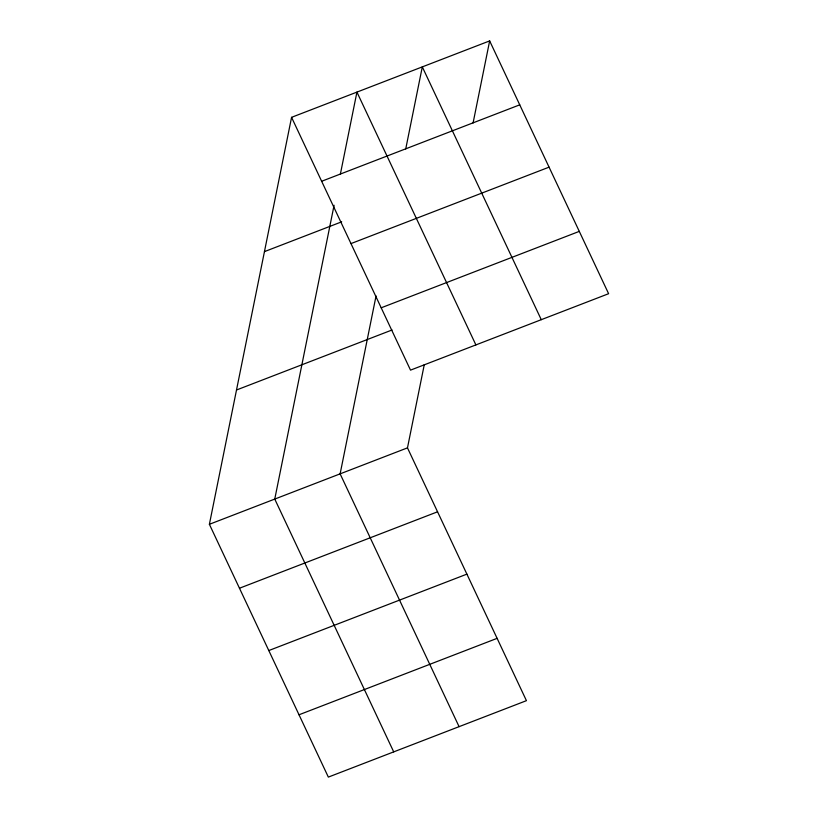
<?xml version="1.0" encoding="UTF-8"?>
<svg xmlns="http://www.w3.org/2000/svg" width="818" height="818" viewBox="0 0 818 818"><rect width="100%" height="100%" fill="white"/><g stroke="black" fill="none" stroke-linecap="round" stroke-linejoin="round"><path stroke-width="1.23" d="M424.297 364.552L407.476 447.865L526.434 700.668L328.345 777.1L209.388 524.297L291.566 117.332L489.655 40.9L608.612 293.703L410.524 370.135L291.566 117.332M334.081 205.267L274.756 499.072L393.714 751.875M340.36 174.183L356.934 92.107L475.892 344.91M376.055 295.922L340.124 473.857L459.082 726.66M405.728 148.958L422.303 66.882L541.271 319.685M473.08 122.976L489.655 40.9M321.648 181.269L519.747 104.837M264.449 251.627L341.699 221.821M350.983 243.59L549.072 167.158M381.198 307.803L579.287 231.382M236.504 390.002L392.057 329.981M209.388 524.297L407.476 447.865M239.469 588.234L437.558 511.802M268.795 650.555L466.894 574.134M299.01 714.779L497.109 638.347"/></g></svg>
